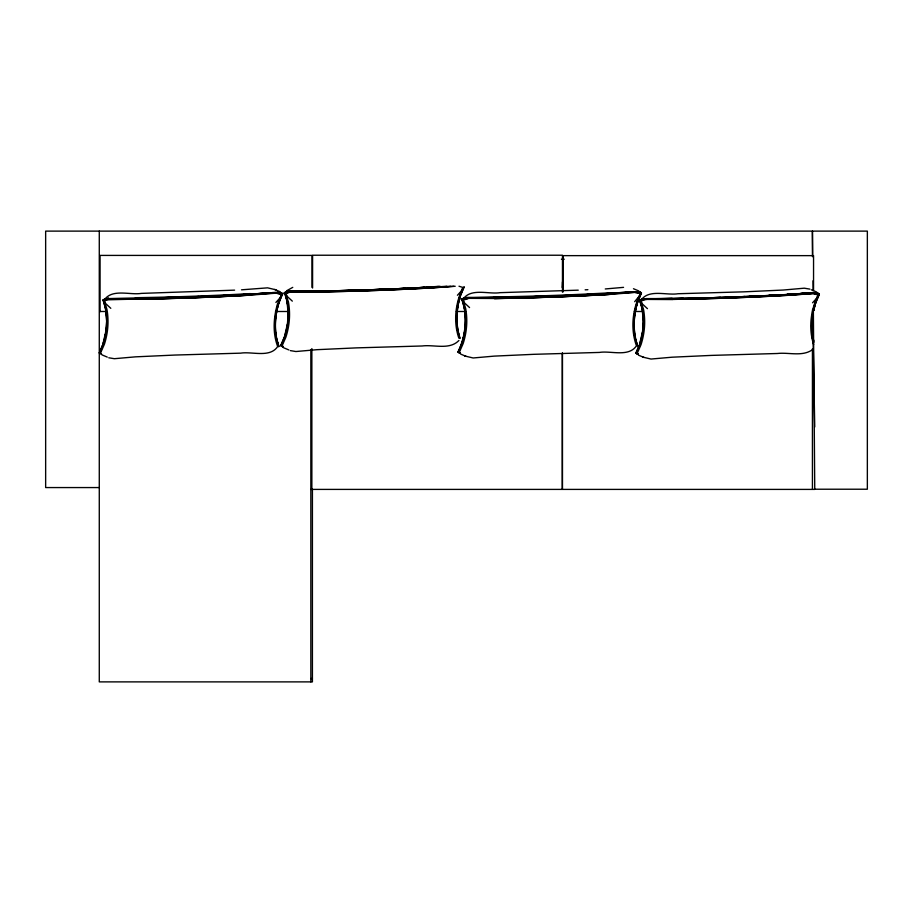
<?xml version="1.0" encoding="UTF-8"?>
<svg xmlns="http://www.w3.org/2000/svg" width="913" height="913" viewBox="0 0 913 913"><rect width="100%" height="100%" fill="white"/><g stroke="black" fill="none" stroke-linecap="round" stroke-linejoin="round"><path stroke-width="1.37" d="M276.456 293.244L281.432 294.671L280.417 297.467L275.897 302.443M458.988 286.214L462.959 287.492L461.955 290.288L457.424 295.264M494.561 298.551A1205.696 528.969 -3 0 0 608.868 294.477L635.265 292.411L638.313 292.845L640.207 293.94L639.91 295.241L634.672 301.701M786.744 295.321A1205.856 528.855 -3 0 1 672.47 299.396A1205.696 528.832 -3 0 0 786.744 295.401L813.118 293.598L818.082 295.013L817.078 297.809L812.547 302.785M102.975 343.779L105.919 330.974L106.638 321.171L105.52 308.503M278.944 302.329C274.687 316.503 273.832 332.012 278.842 346.107M460.483 295.15C456.306 309.073 455.416 324.252 460.072 338.164M637.719 301.587C633.36 315.921 632.709 331.556 637.662 345.822M639.625 344.121L642.581 331.316L643.288 321.513L642.181 308.845M813.837 310.352L815.606 302.671M277.689 303.184C273.546 317.21 272.451 332.64 277.678 346.541C269.94 358.181 252.068 351.265 240.621 353.16L174.874 355.054L135.466 356.846L114.365 358.706L108.761 357.782M285.815 292.833L286.785 290.676L292.765 287.367M463.051 299.281C470.8 287.629 488.672 294.545 500.119 292.662L578.249 290.163M640.937 300.354C648.675 288.713 666.547 295.629 677.994 293.735L743.753 291.84L783.149 290.049L804.262 288.188L809.865 289.113M101.16 353.605L99.323 352.954L103.021 344.224A365.759 160.426 -3 0 0 105.577 308.959L103.078 299.989L105.121 298.756L135.421 298.106M250.402 293.997L280.77 292.491L282.642 293.598L278.727 302.968A365.999 160.54 -3 0 0 276.171 338.255M282.642 293.598L278.99 302.774A365.782 160.437 -3 0 0 276.434 338.05L278.887 346.552M282.733 346.883L280.816 345.331L284.502 336.6L287.458 323.795L288.166 313.992L287.059 301.324M280.85 345.787L284.765 336.406A365.93 160.494 -3 0 0 288.188 319.39M462.286 289.98L463.336 287.492M463.941 287.081L460.266 295.789A365.999 160.54 -3 0 0 457.71 331.077L459.798 338.358M464.215 286.865L460.529 295.595A365.782 160.437 -3 0 0 457.961 330.871M458.052 351.767C461.327 353.046 459.239 353.902 458.052 351.767C464.706 338.209 466.691 322.654 464.295 307.772M458.098 352.224L462.012 342.854A365.919 160.505 -3 0 0 465.31 327.231M638.472 298.916L641.109 292.696L639.317 291.646L609.176 293.164M609.176 293.267L639.534 291.761L641.417 292.856L637.502 302.237A365.999 160.54 -3 0 0 634.946 337.525L637.388 346.004M641.417 292.856L637.765 302.043A365.782 160.448 -2.9 0 0 635.22 337.308M635.939 352.852L637.856 354.404L635.939 352.852L639.887 343.927M635.973 353.297L639.671 344.566A365.759 160.437 -2.9 0 0 642.216 309.302L639.728 300.343L641.782 299.099L672.082 298.448M815.834 301.233L818.995 293.769L817.203 292.719L787.052 294.248L817.42 292.845L819.338 294.385L815.64 303.116M819.292 293.94L815.377 303.31A365.999 160.54 -3 0 0 813.346 311.002M278.225 301.963L281.432 294.671M462.959 287.492C455.336 302.99 453.202 321.707 458.851 338.175M640.207 293.94C632.355 309.815 630.415 329.011 636.452 345.81C628.715 357.451 610.843 350.535 599.396 352.429L533.649 354.324L494.241 356.116L473.139 357.976L464.706 355.979M818.082 295.013C810.653 310.146 808.393 328.349 813.62 344.521M458.942 340.458C449.493 350.307 434.086 344.395 422.148 345.981L356.401 347.876L317.005 349.679L295.892 351.528L290.288 350.603M813.369 349.04C803.029 357.2 789.231 352.133 777.271 353.502L711.524 355.397L672.128 357.2L651.015 359.049L642.592 357.063M103.42 300.639L108.59 298.871L135.455 298.836M640.081 300.982L645.251 299.213L672.105 299.179A1219.289 535.098 -3 0 0 787.12 295.059L814.134 293.187L819.064 294.602M103.123 300.445L108.533 298.585L135.466 298.551M316.994 291.373L290.06 291.407C278.762 294.956 285.598 291.567 290.026 290.962L316.959 290.927M494.241 297.821L467.308 297.855C455.998 301.404 462.834 298.003 467.262 297.398L494.195 297.364M639.773 300.788L645.183 298.928L672.116 298.893M104.162 300.069L108.419 298.471L104.276 300.012C112.025 288.371 129.897 295.287 141.344 293.393L234.618 290.151M107.278 357.097L102.085 354.929L100.624 352.852L104.367 344.349A363.545 159.455 -3 0 0 106.912 309.267L104.367 300.982L106.513 299.841L135.797 299.099A1205.856 528.889 -3 0 0 250.094 295.013M288.805 349.919L283.623 347.75L282.151 345.673L285.895 337.171A363.545 159.455 -3 0 0 288.44 302.089L285.906 293.803L288.04 292.662L291.11 292.023L317.336 292.034M466.052 356.355L460.86 354.187L459.399 352.121L463.142 343.608A363.545 159.467 -2.9 0 0 465.676 308.537L463.142 300.251L468.346 298.46M643.927 357.44L638.746 355.271L637.274 353.194L641.017 344.692A363.545 159.467 -2.9 0 0 643.562 309.61L641.029 301.324L643.163 300.183M106.41 299.749L109.537 299.087L135.809 299.213M287.949 291.692L317.256 291.087M287.937 292.571L291.064 291.909L317.336 291.92A1205.856 528.912 -3 0 0 431.621 287.869L453.864 286.26M465.196 298.14L494.492 297.535A1205.833 528.764 -3 0 0 498.624 297.467A1205.936 528.981 -3 0 1 494.492 297.535M465.185 299.019L468.301 298.357L494.572 298.483A1205.856 528.935 -3 0 0 608.868 294.328M644.099 298.996L672.367 298.585A1205.925 528.981 -3 0 0 683.415 298.437A1205.822 528.764 -3 0 1 672.367 298.608L646.107 298.597M643.06 300.092L646.233 299.544M108.51 298.037L103.352 299.806L105.782 308.297A365.919 160.505 -3 0 1 106.764 325.165M605.262 288.964L623.556 287.355M250.002 294.169L255.56 293.769M258.333 293.564L269.426 292.776M272.211 292.571L276.365 292.274M244.479 294.5A1205.833 528.775 -3 0 0 250.002 294.191L255.572 293.792M259.737 293.495L279.355 292.708M427.398 287.264A1205.936 528.992 -3 0 0 431.541 287.036L438.491 286.522M431.632 287.96L455.222 286.271M608.777 293.427L617.12 292.868M619.881 292.639L637.217 291.863M813.027 292.616L800.541 293.518L813.072 292.651M786.744 295.367L813.152 293.484L816.199 293.918M250.447 294.454L277.518 292.559L282.688 294.043M431.94 286.83L440.055 286.26M431.975 287.275L446.868 286.237M450.486 286.271L432.009 287.561A1219.266 535.109 -3 0 1 316.959 291.669M609.222 293.724L636.281 291.829L641.451 293.313M609.245 293.997L636.247 292.114L641.188 293.529M787.097 294.796L814.168 292.913L819.338 294.385M585.142 289.832L587.892 289.695M241.511 289.82L267.6 287.846L276.023 289.832M316.914 290.825L286.83 291.441L284.879 292.628L287.321 301.119A365.93 160.494 -3 0 1 288.314 309.553M316.982 291.658L290.129 291.692L284.959 293.472C290.848 310.534 288.919 329.787 281.158 345.947L282.95 346.997M494.15 297.261L464.066 297.889L462.115 299.076L464.557 307.567A365.919 160.505 -3 0 1 465.459 314.586M494.23 298.095L467.365 298.129L462.195 299.909C468.095 316.982 466.166 336.235 458.406 352.384L460.198 353.445M672.036 298.346L641.953 298.962L640.002 300.149L642.444 308.64M561.404 259.224L564.257 259.224M562.476 281.889L562.271 287.595M562.465 287.036L563.264 286.91M646.187 299.43L672.459 299.555M100.076 311.493L105.782 311.493M275.509 311.493L288.348 311.493M456.374 311.493L465.721 311.493M634.375 311.493L642.9 311.493M99.277 487.565L45.65 487.565L45.65 231.115L867.35 231.115L867.35 489.22L814.75 489.22M310.842 489.402L814.75 489.402L813.357 309.165M310.842 678.564L312.417 678.564M277.392 292.012L282.334 293.427L278.648 302.135A365.976 160.528 -3 0 0 275.053 321.958M635.231 292.514L638.221 292.947M279.538 293.575L276.502 293.141L250.094 295.139A1205.696 528.947 -3 0 1 135.797 299.259M811.349 289.798L816.53 291.966L818.002 294.043M633.462 288.725L638.644 290.893L640.116 292.97M274.687 289.455L279.88 291.624L281.341 293.701M280.816 345.331L282.688 346.426M636.213 352.635L637.993 353.685M638.073 354.518L636.281 353.468L639.967 344.76A365.942 160.517 -2.9 0 0 642.524 309.473L639.728 300.343M458.326 351.551L460.118 352.612M282.414 294.26L277.472 292.845L250.482 294.728A1219.266 535.109 -3 0 1 135.421 298.848M281.09 345.114L282.87 346.164M101.423 354.176L99.631 353.126C107.449 336.76 109.469 317.165 103.078 299.989M647.454 308.662L642.444 304.029L641.029 301.324M469.567 307.59L464.569 302.956L463.142 300.251M292.331 301.142L287.321 296.508L285.906 293.803M110.804 308.32L105.794 303.687L104.367 300.982M813.791 340.823L813.095 338.392A365.782 160.448 -2.9 0 1 812.684 315.932M813.882 342.238L812.832 338.597A365.999 160.54 -3 0 1 812.844 313.57M634.877 336.692L637.308 345.171M461.852 299.259L464.34 308.229A365.759 160.437 -3 0 1 461.773 343.493M457.984 331.453L459.376 336.304M284.605 292.822L287.104 301.781A365.759 160.437 -2.9 0 1 284.559 337.057M276.103 337.422L278.613 346.746M99.323 352.954L103.237 343.585A365.919 160.505 -3 0 0 106.536 327.961M812.81 335.128L813.049 337.936M812.536 309.439L814.75 426.953M812.73 256.667L812.433 231.115L812.433 256.507M813.015 280.782L813.141 290.722M813.551 290.345L813.551 255.64L563.264 255.64L563.264 291.761M812.433 323.191L812.433 327.47M812.433 334.592L812.433 338.86M812.433 348.834L812.433 489.402M562.465 292.183L562.465 255.229L312.588 255.229L312.588 288.04M562.476 353.103L562.476 489.402M562.271 353.16L562.271 489.402M312.417 489.037L312.417 681.885L99.277 681.885L99.277 231.115M311.984 287.344L311.984 255.412L100.076 255.412L100.076 311.698M311.858 348.583L311.858 489.402M310.842 349.816L310.842 681.885M609.279 294.408A1219.871 535.452 -3 0 1 494.173 298.505M588.029 294.545A1205.833 528.764 -3 0 0 601.861 293.838A1205.936 528.981 -3 0 1 586.66 294.614M544.08 296.348A1205.833 528.764 -3 0 0 563.195 295.652A1205.936 528.981 -3 0 1 545.46 296.303M508.279 297.296A1205.833 528.764 -3 0 0 538.624 296.52A1205.936 528.981 -3 0 1 509.671 297.261M634.626 335.288A365.965 160.517 -3 0 1 633.873 328.258M633.827 321.228A365.965 160.517 -3 0 1 637.434 301.404M465.619 317.404A365.919 160.505 -3 0 1 465.607 323.031M494.275 297.558A1219.277 534.55 -3 0 0 609.199 293.461A1219.3 535.098 -3 0 1 494.173 297.512M609.142 292.845A1219.928 534.698 -3 0 1 494.195 296.942M643.403 325.507A365.93 160.494 -3 0 1 639.876 343.927M642.684 310.043A365.93 160.494 -3 0 1 643.437 317.073M694.451 298.186A1205.822 528.764 -3 0 0 720.597 297.467A1205.925 528.981 -3 0 1 695.843 298.174M787.074 294.477A1219.289 535.086 -3 0 1 672.059 298.585A1219.939 535.315 -3 0 0 787.074 294.545M812.753 337.764A365.976 160.517 -3 0 1 812.308 334.957M811.691 327.915A365.976 160.517 -3 0 1 811.646 325.096M813.266 310.169A365.976 160.517 -3 0 1 815.32 302.477M813.586 310.808A365.782 160.448 -2.9 0 1 815.629 303.116M787.097 294.682A1219.871 534.653 -3 0 1 672.162 298.779M424.636 287.412A1205.936 528.992 -3 0 1 408.031 288.257M405.269 288.394A1205.936 528.992 -3 0 1 390.056 289.067A1205.833 528.73 -3 0 0 405.258 288.337M384.59 289.284A1205.936 528.992 -3 0 1 364.127 290.014M331.054 290.87A1205.936 528.992 -3 0 0 358.672 290.186A1205.833 528.73 -3 0 1 329.661 290.848M431.541 286.979A1205.833 528.73 -3 0 1 428.768 287.139M424.625 287.367A1205.833 528.73 -3 0 1 409.412 288.143M384.59 289.227A1205.833 528.73 -3 0 1 365.485 289.912M431.621 287.892A1205.696 528.832 -3 0 1 317.347 291.966M316.937 291.087A1219.3 535.109 -3 0 0 431.952 286.979A1219.928 535.326 -3 0 1 316.868 291.133M457.63 330.244A365.976 160.517 -3 0 1 456.728 323.225M456.568 320.395A365.976 160.517 -3 0 1 456.523 317.576M456.66 313.376A365.976 160.517 -3 0 1 460.198 294.956M288.428 313.787A365.93 160.494 -3 0 1 288.36 316.583M431.986 287.173A1219.871 534.653 -3 0 1 317.039 291.27M250.504 295.127A1219.871 535.429 -3 0 1 135.398 299.224M250.413 294.146A1219.3 535.086 -3 0 1 135.398 298.243M250.379 293.598A1219.928 534.721 -3 0 1 135.421 297.695M275.863 336.018A365.976 160.528 -3 0 1 275.041 327.573M250.014 294.191A1205.936 528.969 -3 0 1 243.098 294.579M208.518 296.223A1205.936 528.969 -3 0 0 220.969 295.686A1205.833 528.775 -3 0 1 205.779 296.337M179.861 297.261A1205.936 528.969 -3 0 0 198.966 296.599A1205.833 528.775 -3 0 1 181.219 297.216M144.003 298.14A1205.936 528.969 -3 0 0 171.61 297.501A1205.833 528.775 -3 0 1 142.611 298.163M797.757 293.712L788.045 294.408L797.791 293.746M568.662 295.424A1205.833 528.764 -3 0 0 583.886 294.751A1205.936 528.981 -3 0 1 568.673 295.424M768.689 295.481A1205.822 528.764 -3 0 0 783.902 294.682A1205.925 528.981 -3 0 1 768.689 295.504M749.322 296.383A1205.822 528.764 -3 0 0 764.535 295.686A1205.925 528.981 -3 0 1 749.322 296.394M727.421 297.239A1205.822 528.764 -3 0 0 745.168 296.565A1205.925 528.981 -3 0 1 727.433 297.25M223.742 295.55A1205.936 528.969 -3 0 0 240.336 294.728A1205.833 528.775 -3 0 1 223.731 295.55"/></g></svg>
